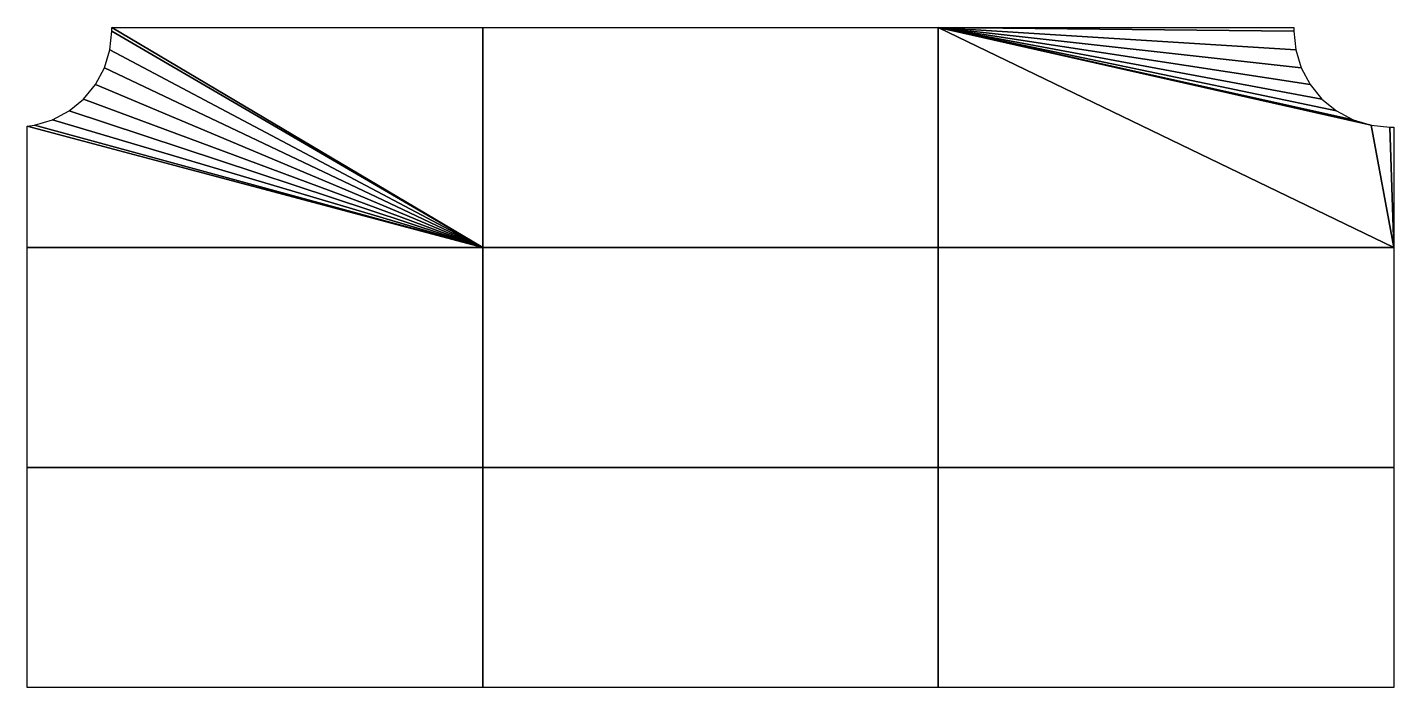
# Model space of a CAD drawing. Extents: x 266 to 355, y -229 to -186.
import ezdxf

# ---------------------------------------------------------------- set-up
doc = ezdxf.new("R2010")
doc.units = 0

msp = doc.modelspace()

# ---------------------------------------------------------------- linework, layer by layer
for points in [[(271.5, -186, 38.75), (295.667, -186, 38.75), (295.667, -200.333, 38.75)], [(271.5, -186.25, 38.749), (271.5, -186, 38.75), (295.667, -200.333, 38.75)], [(295.667, -200.333, 38.75), (295.667, -186, 38.75), (325.333, -186, 38.75), (325.333, -200.333, 38.75)], [(355, -200.333, 38.75), (325.333, -200.333, 38.75), (325.333, -186, 38.75)], [(325.333, -186, 38.75), (348.5, -186, 38.75), (348.5, -186.25, 38.75)], [(325.333, -186, 38.75), (348.5, -186.25, 38.75), (348.62, -187.469, 38.75)], [(325.333, -186, 38.75), (348.62, -187.469, 38.75), (348.976, -188.642, 38.75)], [(325.333, -186, 38.75), (348.976, -188.642, 38.75), (349.553, -189.722, 38.75)], [(353.531, -192.38, 38.75), (355, -200.333, 38.75), (325.333, -186, 38.75)], [(352.358, -192.024, 38.75), (353.531, -192.38, 38.75), (325.333, -186, 38.75)], [(325.333, -186, 38.75), (349.553, -189.722, 38.75), (350.331, -190.669, 38.75)], [(351.278, -191.447, 38.75), (352.358, -192.024, 38.75), (325.333, -186, 38.75)], [(325.333, -186, 38.75), (350.331, -190.669, 38.75), (351.278, -191.447, 38.75)], [(271.38, -187.469, 38.749), (271.5, -186.25, 38.749), (295.667, -200.333, 38.75)], [(271.024, -188.642, 38.749), (271.38, -187.469, 38.749), (295.667, -200.333, 38.75)], [(270.447, -189.722, 38.749), (271.024, -188.642, 38.749), (295.667, -200.333, 38.75)], [(269.669, -190.669, 38.749), (270.447, -189.722, 38.749), (295.667, -200.333, 38.75)], [(295.667, -200.333, 38.75), (268.722, -191.447, 38.749), (269.669, -190.669, 38.749)], [(295.667, -200.333, 38.75), (266.469, -192.38, 38.749), (267.642, -192.024, 38.749)], [(295.667, -200.333, 38.75), (267.642, -192.024, 38.749), (268.722, -191.447, 38.749)], [(295.667, -200.333, 38.75), (266, -192.426, 38.75), (266.469, -192.38, 38.749)], [(295.667, -200.333, 38.75), (266, -200.333, 38.75), (266, -192.426, 38.75)], [(353.531, -192.38, 38.75), (354.75, -192.5, 38.75), (355, -200.333, 38.75)], [(354.75, -192.5, 38.75), (355, -192.5, 38.75), (355, -200.333, 38.75)], [(266, -214.667, 38.75), (266, -200.333, 38.75), (295.667, -200.333, 38.75), (295.667, -214.667, 38.75)], [(295.667, -214.667, 38.75), (295.667, -200.333, 38.75), (325.333, -200.333, 38.75), (325.333, -214.667, 38.75)], [(325.333, -214.667, 38.75), (325.333, -200.333, 38.75), (355, -200.333, 38.75), (355, -214.667, 38.75)], [(266, -229, 38.75), (266, -214.667, 38.75), (295.667, -214.667, 38.75), (295.667, -229, 38.75)], [(295.667, -229, 38.75), (295.667, -214.667, 38.75), (325.333, -214.667, 38.75), (325.333, -229, 38.75)], [(325.333, -229, 38.75), (325.333, -214.667, 38.75), (355, -214.667, 38.75), (355, -229, 38.75)]]:
    msp.add_3dface(points)

doc.saveas('drawing.dxf')
